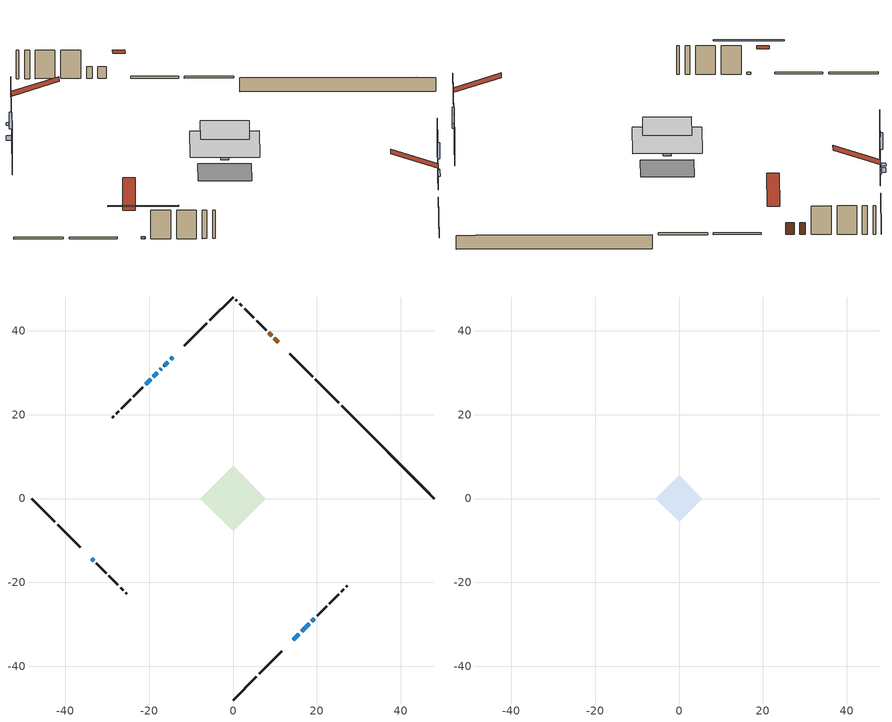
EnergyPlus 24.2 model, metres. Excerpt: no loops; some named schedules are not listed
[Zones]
conditioned space
 floor outside (Floor1 construction): -0.91,0 0,0.91 0.91,0 0,-0.91 z0.46
 floor adiabatic (AdiabaticFloorConstruction): -7.85,0 0,7.85 7.85,0 0,-7.85 z2.9
 floor foundation (Slab1 construction): -5.54,0.5 -0.5,5.54 5.54,-0.5 0.5,-5.54 z-1.95
 wall outside (RimJoist1 construction): 0,-48.04 5.6,-42.44 / -48.04,0 -42.44,-5.6 / 0,48.04 -5.6,42.44 / 25.23,22.81 19.63,28.41 z0.46:0.76
 wall outside (RimJoist2 construction): 6.25,-41.79 11.68,-36.36 / -41.79,-6.25 -36.36,-11.68 / -6.25,41.79 -11.68,36.36 / 18.97,29.07 13.55,34.5 z0.46:0.76
 wall outside (AdiabaticWallConstruction 1): 10.82,37.22 9.85,38.19 / 9.19,38.85 8.57,39.47 z0.46:2.49
 wall outside (AdiabaticWallConstruction): -14.41,33.63 -14.86,33.18 / -15.52,32.52 -16.45,31.59 z0.46:2.09; 14.41,-33.63 15.71,-32.34 z0.46:2.54; -33.63,-14.41 -33.21,-14.83 z0.46:0.8; 16.36,-31.68 18.16,-29.88 z0.46:1.63; -17.11,30.93 -17.4,30.64 / -19.61,28.43 -20.83,27.21 z0.46:2.24; -18.05,29.99 -18.96,29.08 z0.46:0.56; 18.81,-29.23 19.37,-28.67 z0.46:1.45
 wall outside (Wall1 construction): 20.03,-28.01 22.31,-25.73 / -32.55,-15.49 -30.27,-17.77 / -21.49,26.55 -23.77,24.27 / 7.91,40.13 5.63,42.41 z0.46:5.34
 wall outside (Wall2 construction): 22.97,-25.07 25.15,-22.89 / -29.61,-18.43 -27.43,-20.61 / -24.43,23.61 -26.62,21.42 / 4.98,43.06 2.79,45.25 z0.46:5.34
 wall outside (Wall3 construction): 25.81,-22.23 26.36,-21.68 / -26.77,-21.27 -26.22,-21.82 / -27.27,20.77 -27.82,20.22 / 2.13,45.91 1.58,46.46 z0.46:5.34
 wall outside (Wall4 construction): 27.02,-21.03 27.29,-20.76 / -25.57,-22.47 -25.3,-22.74 / -28.48,19.56 -28.75,19.29 / 0.93,47.11 0.66,47.38 z0.46:5.34
 wall foundation (FoundationWall1 construction): 25.88,22.16,-1.95 25.88,22.16,0.46 45.82,2.22,0.46 45.82,2.22,0.4 48.04,0,0.4 48.04,0,-1.95
 window (WindowConstruction): -14.41,33.63 -14.86,33.18 z0.46:2.08
 window (WindowConstruction 5): 14.41,-33.63 15.7,-32.34 z0.46:2.54
 window (WindowConstruction 8): -33.63,-14.41 -33.21,-14.83 z0.46:0.8
 window (WindowConstruction 1): -15.52,32.52 -16.45,31.59 z0.46:2.08
 window (WindowConstruction 2): 16.36,-31.68 18.16,-29.88 z0.46:1.63
 window (WindowConstruction 6): -17.11,30.93 -17.4,30.64 z0.46:2.24
 window (WindowConstruction 7): -18.05,29.99 -18.95,29.09 z0.46:0.56
 window (WindowConstruction 3): -19.61,28.43 -20.83,27.21 z0.46:2.24
 window (WindowConstruction 4): 18.82,-29.22 19.37,-28.67 z0.46:1.45
 door (Door): 10.82,37.22 9.85,38.19 z0.46:2.49
 door (Door 1): 9.19,38.85 8.57,39.47 z0.46:2.49
 ceiling adiabatic (AdiabaticFloorConstruction): 0,-7.85 7.85,0 0,7.85 -7.85,0 z2.9
attic - vented
 floor to conditioned space (Floor2 construction Reversed): -5.52,0 0,5.52 5.52,0 0,-5.52 z5.34
 roof outside (Roof1 construction): 13.75,-34.29,5.34 8.38,-28.91,7.87 6.97,-30.33,7.87 12.34,-35.7,5.34; -34.29,-13.75,5.34 -28.91,-8.38,7.87 -30.33,-6.97,7.87 -35.7,-12.34,5.34; -13.75,34.29,5.34 -8.38,28.91,7.87 -6.97,30.33,7.87 -12.34,35.7,5.34; 11.47,36.57,5.34 6.1,31.19,7.87 7.52,29.78,7.87 12.89,35.15,5.34
shading: -15.29,32.75 -13.98,34.06 -14.09,34.17 -15.4,32.86 z2.69; 16.03,-32.01 14.09,-33.95 14.3,-34.17 16.24,-32.22 z3; -29.41,-18.63 -37.43,-10.61 -37.72,-10.9 -29.7,-18.93 z6.18; -16.66,31.38 -15.31,32.73 -15.41,32.84 -16.77,31.48 z2.38; 18.26,-29.78 16.26,-31.78 16.47,-32 18.48,-29.99 z1.78; -17.61,30.43 -16.9,31.14 -17.54,31.79 -18.25,31.08 z2.54; -19.17,28.87 -17.84,30.2 -18.49,30.84 -19.81,29.52 z0.86; -22.7,25.34 -17.74,30.3 -18.04,30.59 -22.99,25.63 z4.88; 21.53,-26.51 16.66,-31.38 16.87,-31.59 21.74,-26.72 z4.5
[Building]
Building 1: Terrain=Suburbs
[Site:Location]
Montreal Mirabel Intl AP_QC: Latitude {deg}=45.68; Longitude {deg}=-74.03; Time Zone {hr}=-5; Elevation {m}=82; Keep Site Location Information=Yes
[Site:GroundTemperature:Shallow]
0.642858, -1.75623, -1.94836, -0.80987, 3.76054, 8.30966, 12.2535, 14.7518, 14.9641, 12.9321, 9.08883, 4.67926
[Site:WaterMainsTemperature]
Calculation Method=Schedule; Temperature Schedule=mains temperature schedule
[Material] Roughness=Rough; Thermal Absorptance=0.9
Name | Thickness {m} | Conductivity {W/m-K} | Density {kg/m3} | Specific Heat {J/kg-K} | Solar Absorptance | Visible Absorptance
asphalt or fiberglass shingles | 0.00635 | 0.162714 | 1121.4 | 1465.45 | 0.4 | 0.4
ceiling loosefill ins | 0.169333 | 0.0480833 | 16.02 | 1046.75 | 0.7 | 0.7
ceiling stud and cavity | 0.1397 | 0.130274 | 65.682 | 1177.47 | 0.7 | 0.7
concrete 4.0 in. | 0.1016 | 1.803125 | 2242.8 | 837.4 | 0.7 | 0.7
concrete 8.0 in. | 0.2032 | 1.803125 | 2242.8 | 837.4 | 0.7 | 0.7
door material | 0.04445 | 0.0451087 | 512.64 | 1214.23 | 0.7 | 0.7
door material 1 | 0.04445 | 0.188738 | 512.64 | 1214.23 | 0.7 | 0.7
exterior vertical ins | 0.0471996 | 0.029427 | 32.04 | 1214.23 | 0.7 | 0.7
floor covering | 0.0127 | 0.0433444 | 54.468 | 1339.84 | 0.6 | 0.6
floor rigid ins | 0.103632 | 0.029427 | 32.04 | 1214.23 | 0.7 | 0.7
floor rigid ins 1; wall rigid ins 1 | 0.512978 | 0.029427 | 32.04 | 1214.23 | 0.7 | 0.7
floor stud and cavity | 0.1397 | 0.155504 | 92.3553 | 1139.71 | 0.7 | 0.7
floor stud and cavity 1 | 0.1397 | 1.75129 | 37.0049 | 1207.88 | 0.7 | 0.7
furniture material conditioned space 1 | 0.1524 | 0.115458 | 640.8 | 1214.23 | 0.6 | 0.6
gypsum board | 0.0127 | 0.160291 | 801 | 837.4 | 0.6 | 0.6
gypsum board 1 | 0.0127 | 0.160291 | 801 | 837.4 | 0.7 | 0.7
osb sheathing 0.5 in. | 0.0127 | 0.115458 | 512.64 | 1214.23 | 0.7 | 0.7
osb sheathing 0.75 in. | 0.01905 | 0.115458 | 512.64 | 1214.23 | 0.7 | 0.7
osb sheathing 2.0 in. | 0.0508 | 0.115458 | 512.64 | 1214.23 | 0.7 | 0.7
rim joist rigid ins; wall rigid ins | 0.051816 | 0.029427 | 32.04 | 1214.23 | 0.7 | 0.7
rim joist stud and cavity | 0.0508 | 0.0451784 | 125.044 | 1163.47 | 0.6 | 0.6
rim joist stud and cavity 1 | 0.0508 | 0.0344445 | 125.044 | 1163.47 | 0.6 | 0.6
slab rigid ins | 0.0378081 | 0.029427 | 32.04 | 1214.23 | 0.7 | 0.7
wall stud and cavity | 0.1397 | 0.138704 | 139.0536 | 1170.24 | 0.7 | 0.7
wall stud and cavity 1 | 0.1397 | 0.137741 | 139.0536 | 1170.24 | 0.7 | 0.7
wall stud and cavity 2 | 0.1397 | 0.346467 | 139.0536 | 1170.24 | 0.7 | 0.7
wall stud and cavity 3 | 0.1397 | 0.0750599 | 139.0536 | 1170.24 | 0.7 | 0.7
wall stud and cavity 4 | 0.0889 | 0.380278 | 52.3479 | 1209.89 | 0.7 | 0.7
wall stud and cavity 5 | 0.0889 | 0.391764 | 83.0341 | 1211.67 | 0.7 | 0.7
wood siding | 0.0254 | 0.102417 | 544.68 | 1172.36 | 0.4 | 0.4
wood siding 1; wood siding 2; wood siding 3 | 0.0254 | 0.102417 | 544.68 | 1172.36 | 0.7 | 0.7
[WindowMaterial:SimpleGlazingSystem]
Name | U-Factor {W/m2-K} | Solar Heat Gain Coefficient
WindowMaterial | 2.01739 | 0.37
WindowMaterial 1 | 1.80504 | 0.42
WindowMaterial 2 | 1.87317 | 0.4
WindowMaterial 3 | 1.74542 | 0.43
WindowMaterial 4 | 2.027046 | 0.36
WindowMaterial 5 | 2.82821 | 0.59
WindowMaterial 6 | 5.65586 | 0.55
WindowMaterial 7 | 7.75161 | 0.36
WindowMaterial 8 | 5.760331 | 0.53
[Construction]
AdiabaticFloorConstruction: floor stud and cavity 1, floor rigid ins 1, osb sheathing 0.75 in., floor covering
AdiabaticWallConstruction: wood siding 2, wall rigid ins 1, wall stud and cavity 4, gypsum board
AdiabaticWallConstruction 1: wood siding 3, wall rigid ins 1, wall stud and cavity 4, gypsum board
Door: door material
Door 1: door material 1
Floor1 construction: floor stud and cavity, floor rigid ins, osb sheathing 0.75 in., floor covering
Floor2 construction Reversed: gypsum board, ceiling stud and cavity, ceiling loosefill ins
FoundationWall1 construction: concrete 8.0 in., gypsum board 1
furniture construction conditioned space 1: furniture material conditioned space 1
PartitionWallConstruction: gypsum board, wall stud and cavity 5, gypsum board
RimJoist1 construction: wood siding 1, osb sheathing 2.0 in., rim joist stud and cavity
RimJoist2 construction: wood siding 1, rim joist rigid ins, osb sheathing 2.0 in., rim joist stud and cavity 1
Roof1 construction: asphalt or fiberglass shingles
Slab1 construction: slab rigid ins, concrete 4.0 in.
Wall1 construction: wood siding, wall rigid ins, osb sheathing 0.5 in., wall stud and cavity, gypsum board
Wall2 construction: wood siding, wall rigid ins, osb sheathing 0.5 in., wall stud and cavity 1, gypsum board
Wall3 construction: wood siding, wall rigid ins, osb sheathing 0.5 in., wall stud and cavity 2, gypsum board
Wall4 construction: wood siding, osb sheathing 0.5 in., wall stud and cavity 3, gypsum board
WindowConstruction: WindowMaterial
WindowConstruction 1: WindowMaterial 1
WindowConstruction 2: WindowMaterial 2
WindowConstruction 3: WindowMaterial 3
WindowConstruction 4: WindowMaterial 4
WindowConstruction 5: WindowMaterial 5
WindowConstruction 6: WindowMaterial 6
WindowConstruction 7: WindowMaterial 7
WindowConstruction 8: WindowMaterial 8
[Zone] Multiplier=1; Part of Total Floor Area=Yes
Name | Volume {m3}
attic - vented | 25.0296
conditioned space | 503.6
[Space]
Name | Zone | Volume {m3}
attic - vented 1 | attic - vented | 25.0296
conditioned space 1 | conditioned space | 503.6
[ZoneInfiltration:EffectiveLeakageArea]
infil attic - vented 1: Zone or Space=attic - vented 1; Schedule=Always On Discrete; Effective Air Leakage Area {cm2}=2809.38; Stack Coefficient=0.000176143; Wind Coefficient=8.96711e-06
[ZoneMixing]
whole house fan mix: Zone or Space=attic - vented; Schedule=Always On Continuous; Design Flow Rate Calculation Method=Flow/Zone; Design Flow Rate {m3/s}=0; Source Zone or Space=conditioned space
[SurfaceProperty:ExposedFoundationPerimeter]
Slab1: Exposed Perimeter Calculation Method=TotalExposedPerimeter; Total Exposed Perimeter {m}=31.334
[InternalMass] Zone or ZoneList=conditioned space; Space or SpaceList=conditioned space 1
Name | Construction | Surface Area {m2}
furniture mass conditioned space 1 | furniture construction conditioned space 1 | 74.3681
partition wall mass | PartitionWallConstruction | 185.92
[Lights]
interior lighting: Zone or ZoneList or Space or SpaceList=conditioned space 1; Schedule=interior lighting schedule; Design Level Calculation Method=LightingLevel; Lighting Level {W}=343.2; Return Air Fraction=0; Fraction Radiant=0.6; Fraction Visible=0.2; Fraction Replaceable=1
[People]
occupants: Zone or ZoneList or Space or SpaceList=conditioned space 1; Number of People Schedule=occupants schedule; Number of People Calculation Method=People; Number of People=3; Fraction Radiant=0.314171; Sensible Heat Fraction=0.56303; Activity Level Schedule=occupants activity schedule; Carbon Dioxide Generation Rate {m3/s-W}=0; Enable ASHRAE 55 Comfort Warnings=No; Mean Radiant Temperature Calculation Type=EnclosureAveraged
[ElectricEquipment] Zone or ZoneList or Space or SpaceList=conditioned space 1; Design Level Calculation Method=EquipmentLevel
Name | Schedule | Design Level {W} | Fraction Latent | Fraction Radiant | Fraction Lost
clothes dryer | clothes dryer schedule | 140.772 | 0.015 | 0.081 | 0.85
clothes washer | clothes washer schedule | 32.1985 | 0.03 | 0.162 | 0.7
cooking range | cooking range schedule | 215.147 | 0.08 | 0.432 | 0.2
dishwasher | dishwasher schedule | 66.8632 | 0.3 | 0.18 | 0.4
fridge | fridge schedule | 72.9452 | 0 | 0.6 | 0
mech vent house fan | mech vent house fan schedule | 19.9167 | 0 | 0 | 0.5
mech vent house fan cfis | mech vent house fan cfis schedule | 0 | 0 | 0 | 0
mech vent range fan 0 | mech vent range fan 0 schedule | 57 | 0 | 0 | 1
misc plug loads | misc plug loads schedule | 494.7 | 0.045 | 0.513 | 0.1
whole house fan | Always On Discrete | 0 | 0 | 0 | 1
[OtherEquipment] Zone or ZoneList or Space or SpaceList=conditioned space 1; Design Level Calculation Method=EquipmentLevel
Name | Fuel Type | Schedule | Design Level {W} | Fraction Latent | Fraction Radiant | Fraction Lost
clothes dryer 1 | Electricity | clothes dryer schedule | 0 | 0.015 | 0.081 | 0.85
cooking range 1 | Electricity | cooking range schedule | 0 | 0.08 | 0.432 | 0.2
general water use latent | None | general water use schedule | 62.594 | 1 | 0 | 0
general water use sensible | None | general water use schedule | -61.6891 | 0 | 0.6 | 0
mech vent house fan latent load | None | Always On Discrete | 0 | 1 | 0 | 0
mech vent house fan sensible load | None | Always On Discrete | 0 | 0 | 0 | 0
water heater energy adjustment1 | Electricity | Always On Discrete | 0.01 | 0 | 0 | 1
[ZoneInfiltration:DesignFlowRate] Zone or ZoneList or Space or SpaceList=conditioned space 1; Schedule=Always On Discrete; Design Flow Rate Calculation Method=Flow/Zone; Design Flow Rate {m3/s}=0
infil flow; natural vent flow; whole house fan flow
[Foundation:Kiva]
Foundation Kiva 1: Initial Indoor Air Temperature {C}=18; Wall Height Above Grade {m}=0.460004; Wall Depth Below Slab {m}=0.2032; Custom Block Material Name 1=exterior vertical ins; Custom Block Depth 1 {m}=2.40999; Custom Block X Position 1 {m}=0.2159; Custom Block Z Position 1 {m}=0
[Foundation:Kiva:Settings]
Soil Conductivity {W/m-K}=0.849921; Soil Density {kg/m3}=1842.3; Soil Specific Heat {J/kg-K}=418.7; Ground Solar Absorptivity=0.9; Ground Thermal Absorptivity=0.9; Ground Surface Roughness {m}=0.03; Far-Field Width {m}=40; Deep-Ground Boundary Condition=ZeroFlux; Deep-Ground Depth {m}=40; Minimum Cell Dimension {m}=0.2; Maximum Cell Growth Coefficient=3; Simulation Timestep=Timestep
[Exterior:Lights]
exterior lighting: Schedule=exterior lighting schedule; Design Level {W}=75.6
[Schedule:Constant]
Name | Hourly Value
Always On Continuous; mech vent house fan schedule; mech vent house fan cfis schedule; Always On Discrete | 1
occupants activity schedule | 117.228
fridge schedule | 0
[Schedule:Week:Daily]
interior lighting schedule Week Rule - Jan1-Jan27: interior lighting schedule day, interior lighting schedule day, interior lighting schedule day, interior lighting schedule day, interior lighting schedule day, interior lighting schedule day, interior lighting schedule day, interior lighting schedule default day, interior lighting schedule default day, interior lighting schedule default day, interior lighting schedule default day, interior lighting schedule default day
interior lighting schedule Week Rule - Jan28-Feb3: interior lighting schedule day, interior lighting schedule day, interior lighting schedule day, interior lighting schedule day, interior lighting schedule day 1, interior lighting schedule day 1, interior lighting schedule day 1, interior lighting schedule default day, interior lighting schedule default day, interior lighting schedule default day, interior lighting schedule default day, interior lighting schedule default day
interior lighting schedule Week Rule - Feb4-Feb24: interior lighting schedule day 1, interior lighting schedule day 1, interior lighting schedule day 1, interior lighting schedule day 1, interior lighting schedule day 1, interior lighting schedule day 1, interior lighting schedule day 1, interior lighting schedule default day, interior lighting schedule default day, interior lighting schedule default day, interior lighting schedule default day, interior lighting schedule default day
interior lighting schedule Week Rule - Feb25-Mar3: interior lighting schedule day 1, interior lighting schedule day 1, interior lighting schedule day 1, interior lighting schedule day 1, interior lighting schedule day 2, interior lighting schedule day 2, interior lighting schedule day 2, interior lighting schedule default day, interior lighting schedule default day, interior lighting schedule default day, interior lighting schedule default day, interior lighting schedule default day
interior lighting schedule Week Rule - Mar4-Mar31: interior lighting schedule day 2, interior lighting schedule day 2, interior lighting schedule day 2, interior lighting schedule day 2, interior lighting schedule day 2, interior lighting schedule day 2, interior lighting schedule day 2, interior lighting schedule default day, interior lighting schedule default day, interior lighting schedule default day, interior lighting schedule default day, interior lighting schedule default day
interior lighting schedule Week Rule - Apr1-Apr28: interior lighting schedule day 3, interior lighting schedule day 3, interior lighting schedule day 3, interior lighting schedule day 3, interior lighting schedule day 3, interior lighting schedule day 3, interior lighting schedule day 3, interior lighting schedule default day, interior lighting schedule default day, interior lighting schedule default day, interior lighting schedule default day, interior lighting schedule default day
interior lighting schedule Week Rule - Apr29-May5: interior lighting schedule day 3, interior lighting schedule day 3, interior lighting schedule day 4, interior lighting schedule day 4, interior lighting schedule day 4, interior lighting schedule day 4, interior lighting schedule day 4, interior lighting schedule default day, interior lighting schedule default day, interior lighting schedule default day, interior lighting schedule default day, interior lighting schedule default day
interior lighting schedule Week Rule - May6-May26: interior lighting schedule day 4, interior lighting schedule day 4, interior lighting schedule day 4, interior lighting schedule day 4, interior lighting schedule day 4, interior lighting schedule day 4, interior lighting schedule day 4, interior lighting schedule default day, interior lighting schedule default day, interior lighting schedule default day, interior lighting schedule default day, interior lighting schedule default day
interior lighting schedule Week Rule - May27-Jun2: interior lighting schedule day 4, interior lighting schedule day 4, interior lighting schedule day 4, interior lighting schedule day 4, interior lighting schedule day 4, interior lighting schedule day 5, interior lighting schedule day 5, interior lighting schedule default day, interior lighting schedule default day, interior lighting schedule default day, interior lighting schedule default day, interior lighting schedule default day
interior lighting schedule Week Rule - Jun3-Jun30: interior lighting schedule day 5, interior lighting schedule day 5, interior lighting schedule day 5, interior lighting schedule day 5, interior lighting schedule day 5, interior lighting schedule day 5, interior lighting schedule day 5, interior lighting schedule default day, interior lighting schedule default day, interior lighting schedule default day, interior lighting schedule default day, interior lighting schedule default day
interior lighting schedule Week Rule - Jul1-Jul28: interior lighting schedule day 6, interior lighting schedule day 6, interior lighting schedule day 6, interior lighting schedule day 6, interior lighting schedule day 6, interior lighting schedule day 6, interior lighting schedule day 6, interior lighting schedule default day, interior lighting schedule default day, interior lighting schedule default day, interior lighting schedule default day, interior lighting schedule default day
interior lighting schedule Week Rule - Jul29-Aug4: interior lighting schedule day 6, interior lighting schedule day 6, interior lighting schedule day 6, interior lighting schedule day 7, interior lighting schedule day 7, interior lighting schedule day 7, interior lighting schedule day 7, interior lighting schedule default day, interior lighting schedule default day, interior lighting schedule default day, interior lighting schedule default day, interior lighting schedule default day
interior lighting schedule Week Rule - Aug5-Aug25: interior lighting schedule day 7, interior lighting schedule day 7, interior lighting schedule day 7, interior lighting schedule day 7, interior lighting schedule day 7, interior lighting schedule day 7, interior lighting schedule day 7, interior lighting schedule default day, interior lighting schedule default day, interior lighting schedule default day, interior lighting schedule default day, interior lighting schedule default day
interior lighting schedule Week Rule - Aug26-Sep1: interior lighting schedule day 7, interior lighting schedule day 7, interior lighting schedule day 7, interior lighting schedule day 7, interior lighting schedule day 7, interior lighting schedule day 7, interior lighting schedule day 8, interior lighting schedule default day, interior lighting schedule default day, interior lighting schedule default day, interior lighting schedule default day, interior lighting schedule default day
interior lighting schedule Week Rule - Sep2-Sep29: interior lighting schedule day 8, interior lighting schedule day 8, interior lighting schedule day 8, interior lighting schedule day 8, interior lighting schedule day 8, interior lighting schedule day 8, interior lighting schedule day 8, interior lighting schedule default day, interior lighting schedule default day, interior lighting schedule default day, interior lighting schedule default day, interior lighting schedule default day
interior lighting schedule Week Rule - Sep30-Oct6: interior lighting schedule day 8, interior lighting schedule day 9, interior lighting schedule day 9, interior lighting schedule day 9, interior lighting schedule day 9, interior lighting schedule day 9, interior lighting schedule day 9, interior lighting schedule default day, interior lighting schedule default day, interior lighting schedule default day, interior lighting schedule default day, interior lighting schedule default day
interior lighting schedule Week Rule - Oct7-Oct27: interior lighting schedule day 9, interior lighting schedule day 9, interior lighting schedule day 9, interior lighting schedule day 9, interior lighting schedule day 9, interior lighting schedule day 9, interior lighting schedule day 9, interior lighting schedule default day, interior lighting schedule default day, interior lighting schedule default day, interior lighting schedule default day, interior lighting schedule default day
interior lighting schedule Week Rule - Oct28-Nov3: interior lighting schedule day 9, interior lighting schedule day 9, interior lighting schedule day 9, interior lighting schedule day 9, interior lighting schedule day 10, interior lighting schedule day 10, interior lighting schedule day 10, interior lighting schedule default day, interior lighting schedule default day, interior lighting schedule default day, interior lighting schedule default day, interior lighting schedule default day
interior lighting schedule Week Rule - Nov4-Nov24: interior lighting schedule day 10, interior lighting schedule day 10, interior lighting schedule day 10, interior lighting schedule day 10, interior lighting schedule day 10, interior lighting schedule day 10, interior lighting schedule day 10, interior lighting schedule default day, interior lighting schedule default day, interior lighting schedule default day, interior lighting schedule default day, interior lighting schedule default day
interior lighting schedule Week Rule - Nov25-Dec1: interior lighting schedule day 10, interior lighting schedule day 10, interior lighting schedule day 10, interior lighting schedule day 10, interior lighting schedule day 10, interior lighting schedule day 10, interior lighting schedule day 11, interior lighting schedule default day, interior lighting schedule default day, interior lighting schedule default day, interior lighting schedule default day, interior lighting schedule default day
interior lighting schedule Week Rule - Dec2-Dec31: interior lighting schedule day 11, interior lighting schedule day 11, interior lighting schedule day 11, interior lighting schedule day 11, interior lighting schedule day 11, interior lighting schedule day 11, interior lighting schedule day 11, interior lighting schedule default day, interior lighting schedule default day, interior lighting schedule default day, interior lighting schedule default day, interior lighting schedule default day
occupants schedule Week Rule - Jan1-Dec31: occupants schedule day, occupants schedule day, occupants schedule day, occupants schedule day, occupants schedule day, occupants schedule day, occupants schedule day, occupants schedule default day, occupants schedule default day, occupants schedule default day, occupants schedule default day, occupants schedule default day
clothes dryer schedule Week Rule - Jan1-Dec31: clothes dryer schedule day, clothes dryer schedule day, clothes dryer schedule day, clothes dryer schedule day, clothes dryer schedule day, clothes dryer schedule day, clothes dryer schedule day, clothes dryer schedule default day, clothes dryer schedule default day, clothes dryer schedule default day, clothes dryer schedule default day, clothes dryer schedule default day
clothes washer schedule Week Rule - Jan1-Dec31: clothes washer schedule day, clothes washer schedule day, clothes washer schedule day, clothes washer schedule day, clothes washer schedule day, clothes washer schedule day, clothes washer schedule day, clothes washer schedule default day, clothes washer schedule default day, clothes washer schedule default day, clothes washer schedule default day, clothes washer schedule default day
cooking range schedule Week Rule - Jan1-Dec31: cooking range schedule day, cooking range schedule day, cooking range schedule day, cooking range schedule day, cooking range schedule day, cooking range schedule day, cooking range schedule day, cooking range schedule default day, cooking range schedule default day, cooking range schedule default day, cooking range schedule default day, cooking range schedule default day
dishwasher schedule Week Rule - Jan1-Dec31: dishwasher schedule day, dishwasher schedule day, dishwasher schedule day, dishwasher schedule day, dishwasher schedule day, dishwasher schedule day, dishwasher schedule day, dishwasher schedule default day, dishwasher schedule default day, dishwasher schedule default day, dishwasher schedule default day, dishwasher schedule default day
mech vent range fan 0 schedule Week Rule - Jan1-Dec31: mech vent range fan 0 schedule day, mech vent range fan 0 schedule day, mech vent range fan 0 schedule day, mech vent range fan 0 schedule day, mech vent range fan 0 schedule day, mech vent range fan 0 schedule day, mech vent range fan 0 schedule day, mech vent range fan 0 schedule default day, mech vent range fan 0 schedule default day, mech vent range fan 0 schedule default day, mech vent range fan 0 schedule default day, mech vent range fan 0 schedule default day
misc plug loads schedule Week Rule - Jan1-Dec31: misc plug loads schedule day, misc plug loads schedule day, misc plug loads schedule day, misc plug loads schedule day, misc plug loads schedule day, misc plug loads schedule day, misc plug loads schedule day, misc plug loads schedule default day, misc plug loads schedule default day, misc plug loads schedule default day, misc plug loads schedule default day, misc plug loads schedule default day
general water use schedule Week Rule - Jan1-Dec31: general water use schedule day, general water use schedule day, general water use schedule day, general water use schedule day, general water use schedule day, general water use schedule day, general water use schedule day, general water use schedule default day, general water use schedule default day, general water use schedule default day, general water use schedule default day, general water use schedule default day
exterior lighting schedule Week Rule - Jan1-Jan27: exterior lighting schedule day, exterior lighting schedule day, exterior lighting schedule day, exterior lighting schedule day, exterior lighting schedule day, exterior lighting schedule day, exterior lighting schedule day, exterior lighting schedule default day, exterior lighting schedule default day, exterior lighting schedule default day, exterior lighting schedule default day, exterior lighting schedule default day
exterior lighting schedule Week Rule - Jan28-Feb3: exterior lighting schedule day, exterior lighting schedule day, exterior lighting schedule day, exterior lighting schedule day, exterior lighting schedule day 1, exterior lighting schedule day 1, exterior lighting schedule day 1, exterior lighting schedule default day, exterior lighting schedule default day, exterior lighting schedule default day, exterior lighting schedule default day, exterior lighting schedule default day
exterior lighting schedule Week Rule - Feb4-Feb24: exterior lighting schedule day 1, exterior lighting schedule day 1, exterior lighting schedule day 1, exterior lighting schedule day 1, exterior lighting schedule day 1, exterior lighting schedule day 1, exterior lighting schedule day 1, exterior lighting schedule default day, exterior lighting schedule default day, exterior lighting schedule default day, exterior lighting schedule default day, exterior lighting schedule default day
exterior lighting schedule Week Rule - Feb25-Mar3: exterior lighting schedule day 1, exterior lighting schedule day 1, exterior lighting schedule day 1, exterior lighting schedule day 1, exterior lighting schedule day 2, exterior lighting schedule day 2, exterior lighting schedule day 2, exterior lighting schedule default day, exterior lighting schedule default day, exterior lighting schedule default day, exterior lighting schedule default day, exterior lighting schedule default day
exterior lighting schedule Week Rule - Mar4-Mar31: exterior lighting schedule day 2, exterior lighting schedule day 2, exterior lighting schedule day 2, exterior lighting schedule day 2, exterior lighting schedule day 2, exterior lighting schedule day 2, exterior lighting schedule day 2, exterior lighting schedule default day, exterior lighting schedule default day, exterior lighting schedule default day, exterior lighting schedule default day, exterior lighting schedule default day
exterior lighting schedule Week Rule - Apr1-Apr28: exterior lighting schedule day 3, exterior lighting schedule day 3, exterior lighting schedule day 3, exterior lighting schedule day 3, exterior lighting schedule day 3, exterior lighting schedule day 3, exterior lighting schedule day 3, exterior lighting schedule default day, exterior lighting schedule default day, exterior lighting schedule default day, exterior lighting schedule default day, exterior lighting schedule default day
exterior lighting schedule Week Rule - Apr29-May5: exterior lighting schedule day 3, exterior lighting schedule day 3, exterior lighting schedule day 4, exterior lighting schedule day 4, exterior lighting schedule day 4, exterior lighting schedule day 4, exterior lighting schedule day 4, exterior lighting schedule default day, exterior lighting schedule default day, exterior lighting schedule default day, exterior lighting schedule default day, exterior lighting schedule default day
exterior lighting schedule Week Rule - May6-May26: exterior lighting schedule day 4, exterior lighting schedule day 4, exterior lighting schedule day 4, exterior lighting schedule day 4, exterior lighting schedule day 4, exterior lighting schedule day 4, exterior lighting schedule day 4, exterior lighting schedule default day, exterior lighting schedule default day, exterior lighting schedule default day, exterior lighting schedule default day, exterior lighting schedule default day
exterior lighting schedule Week Rule - May27-Jun2: exterior lighting schedule day 4, exterior lighting schedule day 4, exterior lighting schedule day 4, exterior lighting schedule day 4, exterior lighting schedule day 4, exterior lighting schedule day 5, exterior lighting schedule day 5, exterior lighting schedule default day, exterior lighting schedule default day, exterior lighting schedule default day, exterior lighting schedule default day, exterior lighting schedule default day
exterior lighting schedule Week Rule - Jun3-Jun30: exterior lighting schedule day 5, exterior lighting schedule day 5, exterior lighting schedule day 5, exterior lighting schedule day 5, exterior lighting schedule day 5, exterior lighting schedule day 5, exterior lighting schedule day 5, exterior lighting schedule default day, exterior lighting schedule default day, exterior lighting schedule default day, exterior lighting schedule default day, exterior lighting schedule default day
exterior lighting schedule Week Rule - Jul1-Jul28: exterior lighting schedule day 6, exterior lighting schedule day 6, exterior lighting schedule day 6, exterior lighting schedule day 6, exterior lighting schedule day 6, exterior lighting schedule day 6, exterior lighting schedule day 6, exterior lighting schedule default day, exterior lighting schedule default day, exterior lighting schedule default day, exterior lighting schedule default day, exterior lighting schedule default day
exterior lighting schedule Week Rule - Jul29-Aug4: exterior lighting schedule day 6, exterior lighting schedule day 6, exterior lighting schedule day 6, exterior lighting schedule day 7, exterior lighting schedule day 7, exterior lighting schedule day 7, exterior lighting schedule day 7, exterior lighting schedule default day, exterior lighting schedule default day, exterior lighting schedule default day, exterior lighting schedule default day, exterior lighting schedule default day
exterior lighting schedule Week Rule - Aug5-Aug25: exterior lighting schedule day 7, exterior lighting schedule day 7, exterior lighting schedule day 7, exterior lighting schedule day 7, exterior lighting schedule day 7, exterior lighting schedule day 7, exterior lighting schedule day 7, exterior lighting schedule default day, exterior lighting schedule default day, exterior lighting schedule default day, exterior lighting schedule default day, exterior lighting schedule default day
exterior lighting schedule Week Rule - Aug26-Sep1: exterior lighting schedule day 7, exterior lighting schedule day 7, exterior lighting schedule day 7, exterior lighting schedule day 7, exterior lighting schedule day 7, exterior lighting schedule day 7, exterior lighting schedule day 8, exterior lighting schedule default day, exterior lighting schedule default day, exterior lighting schedule default day, exterior lighting schedule default day, exterior lighting schedule default day
exterior lighting schedule Week Rule - Sep2-Sep29: exterior lighting schedule day 8, exterior lighting schedule day 8, exterior lighting schedule day 8, exterior lighting schedule day 8, exterior lighting schedule day 8, exterior lighting schedule day 8, exterior lighting schedule day 8, exterior lighting schedule default day, exterior lighting schedule default day, exterior lighting schedule default day, exterior lighting schedule default day, exterior lighting schedule default day
exterior lighting schedule Week Rule - Sep30-Oct6: exterior lighting schedule day 8, exterior lighting schedule day 9, exterior lighting schedule day 9, exterior lighting schedule day 9, exterior lighting schedule day 9, exterior lighting schedule day 9, exterior lighting schedule day 9, exterior lighting schedule default day, exterior lighting schedule default day, exterior lighting schedule default day, exterior lighting schedule default day, exterior lighting schedule default day
exterior lighting schedule Week Rule - Oct7-Oct27: exterior lighting schedule day 9, exterior lighting schedule day 9, exterior lighting schedule day 9, exterior lighting schedule day 9, exterior lighting schedule day 9, exterior lighting schedule day 9, exterior lighting schedule day 9, exterior lighting schedule default day, exterior lighting schedule default day, exterior lighting schedule default day, exterior lighting schedule default day, exterior lighting schedule default day
[Schedule:Year]
interior lighting schedule: interior lighting schedule Week Rule - Jan1-Jan27, 1, 1, 1, 27, interior lighting schedule Week Rule - Jan28-Feb3, 1, 28, 2, 3, interior lighting schedule Week Rule - Feb4-Feb24, 2, 4, 2, 24, interior lighting schedule Week Rule - Feb25-Mar3, 2, 25, 3, 3, interior lighting schedule Week Rule - Mar4-Mar31, 3, 4, 3, 31, interior lighting schedule Week Rule - Apr1-Apr28, 4, 1, 4, 28, interior lighting schedule Week Rule - Apr29-May5, 4, 29, 5, 5, interior lighting schedule Week Rule - May6-May26, 5, 6, 5, 26, interior lighting schedule Week Rule - May27-Jun2, 5, 27, 6, 2, interior lighting schedule Week Rule - Jun3-Jun30, 6, 3, 6, 30, interior lighting schedule Week Rule - Jul1-Jul28, 7, 1, 7, 28, interior lighting schedule Week Rule - Jul29-Aug4, 7, 29, 8, 4, interior lighting schedule Week Rule - Aug5-Aug25, 8, 5, 8, 25, interior lighting schedule Week Rule - Aug26-Sep1, 8, 26, 9, 1, interior lighting schedule Week Rule - Sep2-Sep29, 9, 2, 9, 29, interior lighting schedule Week Rule - Sep30-Oct6, 9, 30, 10, 6, interior lighting schedule Week Rule - Oct7-Oct27, 10, 7, 10, 27, interior lighting schedule Week Rule - Oct28-Nov3, 10, 28, 11, 3, interior lighting schedule Week Rule - Nov4-Nov24, 11, 4, 11, 24, interior lighting schedule Week Rule - Nov25-Dec1, 11, 25, 12, 1, interior lighting schedule Week Rule - Dec2-Dec31, 12, 2, 12, 31
occupants schedule: occupants schedule Week Rule - Jan1-Dec31, 1, 1, 12, 31
clothes dryer schedule: clothes dryer schedule Week Rule - Jan1-Dec31, 1, 1, 12, 31
clothes washer schedule: clothes washer schedule Week Rule - Jan1-Dec31, 1, 1, 12, 31
cooking range schedule: cooking range schedule Week Rule - Jan1-Dec31, 1, 1, 12, 31
dishwasher schedule: dishwasher schedule Week Rule - Jan1-Dec31, 1, 1, 12, 31
mech vent range fan 0 schedule: mech vent range fan 0 schedule Week Rule - Jan1-Dec31, 1, 1, 12, 31
misc plug loads schedule: misc plug loads schedule Week Rule - Jan1-Dec31, 1, 1, 12, 31
general water use schedule: general water use schedule Week Rule - Jan1-Dec31, 1, 1, 12, 31
exterior lighting schedule: exterior lighting schedule Week Rule - Jan1-Jan27, 1, 1, 1, 27, exterior lighting schedule Week Rule - Jan28-Feb3, 1, 28, 2, 3, exterior lighting schedule Week Rule - Feb4-Feb24, 2, 4, 2, 24, exterior lighting schedule Week Rule - Feb25-Mar3, 2, 25, 3, 3, exterior lighting schedule Week Rule - Mar4-Mar31, 3, 4, 3, 31, exterior lighting schedule Week Rule - Apr1-Apr28, 4, 1, 4, 28, exterior lighting schedule Week Rule - Apr29-May5, 4, 29, 5, 5, exterior lighting schedule Week Rule - May6-May26, 5, 6, 5, 26, exterior lighting schedule Week Rule - May27-Jun2, 5, 27, 6, 2, exterior lighting schedule Week Rule - Jun3-Jun30, 6, 3, 6, 30, exterior lighting schedule Week Rule - Jul1-Jul28, 7, 1, 7, 28, exterior lighting schedule Week Rule - Jul29-Aug4, 7, 29, 8, 4, exterior lighting schedule Week Rule - Aug5-Aug25, 8, 5, 8, 25, exterior lighting schedule Week Rule - Aug26-Sep1, 8, 26, 9, 1, exterior lighting schedule Week Rule - Sep2-Sep29, 9, 2, 9, 29, exterior lighting schedule Week Rule - Sep30-Oct6, 9, 30, 10, 6, exterior lighting schedule Week Rule - Oct7-Oct27, 10, 7, 10, 27, exterior lighting schedule Week Rule - Oct28-Nov3, 10, 28, 11, 3, exterior lighting schedule Week Rule - Nov4-Nov24, 11, 4, 11, 24, exterior lighting schedule Week Rule - Nov25-Dec1, 11, 25, 12, 1, exterior lighting schedule Week Rule - Dec2-Dec31, 12, 2, 12, 31
[Schedule:Compact]
mains temperature schedule: Through: 01/01, For: AllDays, Until: 24:00, 5.61444, Through: 01/02, For: AllDays, Until: 24:00, 5.535, Through: 01/03, For: AllDays, Until: 24:00, 5.45667, Through: 01/04, For: AllDays, Until: 24:00, 5.37944, Through: 01/05, For: AllDays, Until: 24:00, 5.30333, Through: 01/06, For: AllDays, Until: 24:00, 5.22889, Through: 01/07, For: AllDays, Until: 24:00, 5.15611, Through: 01/08, For: AllDays, Until: 24:00, 5.08389, Through: 01/09, For: AllDays, Until: 24:00, 5.01333, Through: 01/10, For: AllDays, Until: 24:00, 4.94444, Through: 01/11, For: AllDays, Until: 24:00, 4.87667, Through: 01/12, For: AllDays, Until: 24:00, 4.81056, Through: 01/13, For: AllDays, Until: 24:00, 4.74556, Through: 01/14, For: AllDays, Until: 24:00, 4.68222, Through: 01/15, For: AllDays, Until: 24:00, 4.62056, Through: 01/16, For: AllDays, Until: 24:00, 4.56, Through: 01/17, For: AllDays, Until: 24:00, 4.50111, Through: 01/18, For: AllDays, Until: 24:00, 4.44389, Through: 01/19, For: AllDays, Until: 24:00, 4.38778, Through: 01/20, For: AllDays, Until: 24:00, 4.33389, Through: 01/21, For: AllDays, Until: 24:00, 4.28111, Through: 01/22, For: AllDays, Until: 24:00, 4.23, Through: 01/23, For: AllDays, Until: 24:00, 4.18056, Through: 01/24, For: AllDays, Until: 24:00, 4.13278, Through: 01/25, For: AllDays, Until: 24:00, 4.08667, Through: 01/26, For: AllDays, Until: 24:00, 4.04222, Through: 01/27, For: AllDays, Until: 24:00, 3.99944, Through: 01/28, For: AllDays, Until: 24:00, 3.95833, Through: 01/29, For: AllDays, Until: 24:00, 3.91889, Through: 01/30, For: AllDays, Until: 24:00, 3.88111, Through: 01/31, For: AllDays, Until: 24:00, 3.845, Through: 02/01, For: AllDays, Until: 24:00, 3.81056, Through: 02/02, For: AllDays, Until: 24:00, 3.77778, Through: 02/03, For: AllDays, Until: 24:00, 3.74722, Through: 02/04, For: AllDays, Until: 24:00, 3.71833, Through: 02/05, For: AllDays, Until: 24:00, 3.69056, Through: 02/06, For: AllDays, Until: 24:00, 3.66556, Through: 02/07, For: AllDays, Until: 24:00, 3.64167, Through: 02/08, For: AllDays, Until: 24:00, 3.61944, Through: 02/09, For: AllDays, Until: 24:00, 3.59944, Through: 02/10, For: AllDays, Until: 24:00, 3.58111, Through: 02/11, For: AllDays, Until: 24:00, 3.56444, Through: 02/12, For: AllDays, Until: 24:00, 3.55, Through: 02/13, For: AllDays, Until: 24:00, 3.53667, Through: 02/14, For: AllDays, Until: 24:00, 3.52556, Through: 02/15, For: AllDays, Until: 24:00, 3.51667, Through: 02/16, For: AllDays, Until: 24:00, 3.50889, Through: 02/17, For: AllDays, Until: 24:00, 3.50333, Through: 02/18, For: AllDays, Until: 24:00, 3.49944, Through: 02/19, For: AllDays, Until: 24:00, 3.49778, Through: 02/20, For: AllDays, Until: 24:00, 3.49778, Through: 02/21, For: AllDays, Until: 24:00, 3.49944, Through: 02/22, For: AllDays, Until: 24:00, 3.50278, Through: 02/23, For: AllDays, Until: 24:00, 3.50833, Through: 02/24, For: AllDays, Until: 24:00, 3.515, Through: 02/25, For: AllDays, Until: 24:00, 3.52444, Through: 02/26, For: AllDays, Until: 24:00, 3.535, Through: 02/27, For: AllDays, Until: 24:00, 3.54778, Through: 02/28, For: AllDays, Until: 24:00, 3.56222, Through: 03/01, For: AllDays, Until: 24:00, 3.57833, Through: 03/02, For: AllDays, Until: 24:00, 3.59667, Through: 03/03, For: AllDays, Until: 24:00, 3.61667, Through: 03/04, For: AllDays, Until: 24:00, 3.63833, Through: 03/05, For: AllDays, Until: 24:00, 3.66167, Through: 03/06, For: AllDays, Until: 24:00, 3.68667, Through: 03/07, For: AllDays, Until: 24:00, 3.71389, Through: 03/08, For: AllDays, Until: 24:00, 3.74278, Through: 03/09, For: AllDays, Until: 24:00, 3.77333, Through: 03/10, For: AllDays, Until: 24:00, 3.80556, Through: 03/11, For: AllDays, Until: 24:00, 3.83944, Through: 03/12, For: AllDays, Until: 24:00, 3.87556, Through: 03/13, For: AllDays, Until: 24:00, 3.91278, Through: 03/14, For: AllDays, Until: 24:00, 3.95222, Through: 03/15, For: AllDays, Until: 24:00, 3.99278, Through: 03/16, For: AllDays, Until: 24:00, 4.03556, Through: 03/17, For: AllDays, Until: 24:00, 4.08, Through: 03/18, For: AllDays, Until: 24:00, 4.12556, Through: 03/19, For: AllDays, Until: 24:00, 4.17333, Through: 03/20, For: AllDays, Until: 24:00, 4.22278, Through: 03/21, For: AllDays, Until: 24:00, 4.27333, Through: 03/22, For: AllDays, Until: 24:00, 4.32556, Through: 03/23, For: AllDays, Until: 24:00, 4.38, Through: 03/24, For: AllDays, Until: 24:00, 4.43556, Through: 03/25, For: AllDays, Until: 24:00, 4.49222, Through: 03/26, For: AllDays, Until: 24:00, 4.55111, Through: 03/27, For: AllDays, Until: 24:00, 4.61111, Through: 03/28, For: AllDays, Until: 24:00, 4.67278, Through: 03/29, For: AllDays, Until: 24:00, 4.73611, Through: 03/30, For: AllDays, Until: 24:00, 4.80056, Through: 03/31, For: AllDays, Until: 24:00, 4.86667, Through: 04/01, For: AllDays, Until: 24:00, 4.93444, Through: 04/02, For: AllDays, Until: 24:00, 5.00333, Through: 04/03, For: AllDays, Until: 24:00, 5.07333, Through: 04/04, For: AllDays, Until: 24:00, 5.145, Through: 04/05, For: AllDays, Until: 24:00, 5.21833, Through: 04/06, For: AllDays, Until: 24:00, 5.29222, Through: 04/07, For: AllDays, Until: 24:00, 5.36778, Through: 04/08, For: AllDays, Until: 24:00, 5.445, Through: 04/09, For: AllDays, Until: 24:00, 5.52333, Through: 04/10, For: AllDays, Until: 24:00, 5.60222, Through: 04/11, For: AllDays, Until: 24:00, 5.68278, Through: 04/12, For: AllDays, Until: 24:00, 5.765, Through: 04/13, For: AllDays, Until: 24:00, 5.84778, Through: 04/14, For: AllDays, Until: 24:00, 5.93167, Through: 04/15, For: AllDays, Until: 24:00, 6.01722, Through: 04/16, For: AllDays, Until: 24:00, 6.10333, Through: 04/17, For: AllDays, Until: 24:00, 6.19056, Through: 04/18, For: AllDays, Until: 24:00, 6.27889, Through: 04/19, For: AllDays, Until: 24:00, 6.36833, Through: 04/20, For: AllDays, Until: 24:00, 6.45833, Through: 04/21, For: AllDays, Until: 24:00, 6.55, Through: 04/22, For: AllDays, Until: 24:00, 6.64222, Through: 04/23, For: AllDays, Until: 24:00, 6.735, Through: 04/24, For: AllDays, Until: 24:00, 6.82944, Through: 04/25, For: AllDays, Until: 24:00, 6.92389, Through: 04/26, For: AllDays, Until: 24:00, 7.01944, Through: 04/27, For: AllDays, Until: 24:00, 7.11611, Through: 04/28, For: AllDays, Until: 24:00, 7.21333, Through: 04/29, For: AllDays, Until: 24:00, 7.31111, Through: 04/30, For: AllDays, Until: 24:00, 7.41, Through: 05/01, For: AllDays, Until: 24:00, 7.50944, Through: 05/02, For: AllDays, Until: 24:00, 7.60889, Through: 05/03, For: AllDays, Until: 24:00, 7.71, Through: 05/04, For: AllDays, Until: 24:00, 7.81111, Through: 05/05, For: AllDays, Until: 24:00, 7.91278, Through: 05/06, For: AllDays, Until: 24:00, 8.015, Through: 05/07, For: AllDays, Until: 24:00, 8.11778, Through: 05/08, For: AllDays, Until: 24:00, 8.22056, Through: 05/09, For: AllDays, Until: 24:00, 8.32444, Through: 05/10, For: AllDays, Until: 24:00, 8.42833, Through: 05/11, For: AllDays, Until: 24:00, 8.53278, Through: 05/12, For: AllDays, Until: 24:00, 8.63722, Through: 05/13, For: AllDays, Until: 24:00, 8.74222, Through: 05/14, For: AllDays, Until: 24:00, 8.84778, Through: 05/15, For: AllDays, Until: 24:00, 8.95333, Through: 05/16, For: AllDays, Until: 24:00, 9.05889, Through: 05/17, For: AllDays, Until: 24:00, 9.165, Through: 05/18, For: AllDays, Until: 24:00, 9.27111, Through: 05/19, For: AllDays, Until: 24:00, 9.37722, Through: 05/20, For: AllDays, Until: 24:00, 9.48389, Through: 05/21, For: AllDays, Until: 24:00, 9.59, Through: 05/22, For: AllDays, Until: 24:00, 9.69667, Through: 05/23, For: AllDays, Until: 24:00, 9.80278, Through: 05/24, For: AllDays, Until: 24:00, 9.90944, Through: 05/25, For: AllDays, Until: 24:00, 10.0156, Through: 05/26, For: AllDays, Until: 24:00, 10.1217, Through: 05/27, For: AllDays, Until: 24:00, 10.2278, Through: 05/28, For: AllDays, Until: 24:00, 10.3339, Through: 05/29, For: AllDays, Until: 24:00, 10.4394, Through: 05/30, For: AllDays, Until: 24:00, 10.545, Through: 05/31, For: AllDays, Until: 24:00, 10.65, Through: 06/01, For: AllDays, Until: 24:00, 10.755, Through: 06/02, For: AllDays, Until: 24:00, 10.86, Through: 06/03, For: AllDays, Until: 24:00, 10.9639, Through: 06/04, For: AllDays, Until: 24:00, 11.0678, Through: 06/05, For: AllDays, Until: 24:00, 11.1717, Through: 06/06, For: AllDays, Until: 24:00, 11.2744, Through: 06/07, For: AllDays, Until: 24:00, 11.3772, Through: 06/08, For: AllDays, Until: 24:00, 11.4789, Through: 06/09, For: AllDays, Until: 24:00, 11.5806, Through: 06/10, For: AllDays, Until: 24:00, 11.6817, Through: 06/11, For: AllDays, Until: 24:00, 11.7822, Through: 06/12, For: AllDays, Until: 24:00, 11.8817, Through: 06/13, For: AllDays, Until: 24:00, 11.9811, Through: 06/14, For: AllDays, Until: 24:00, 12.0794, Through: 06/15, For: AllDays, Until: 24:00, 12.1772, Through: 06/16, For: AllDays, Until: 24:00, 12.2739, Through: 06/17, For: AllDays, Until: 24:00, 12.37, Through: 06/18, For: AllDays, Until: 24:00, 12.4656, Through: 06/19, For: AllDays, Until: 24:00, 12.56, Through: 06/20, For: AllDays, Until: 24:00, 12.6539, Through: 06/21, For: AllDays, Until: 24:00, 12.7467, Through: 06/22, For: AllDays, Until: 24:00, 12.8389, Through: 06/23, For: AllDays, Until: 24:00, 12.93, Through: 06/24, For: AllDays, Until: 24:00, 13.02, Through: 06/25, For: AllDays, Until: 24:00, 13.1089, Through: 06/26, For: AllDays, Until: 24:00, 13.1972, Through: 06/27, For: AllDays, Until: 24:00, 13.2839, Through: 06/28, For: AllDays, Until: 24:00, 13.37, Through: 06/29, For: AllDays, Until: 24:00, 13.455, Through: 06/30, For: AllDays, Until: 24:00, 13.5383, Through: 07/01, For: AllDays, Until: 24:00, 13.6211, Through: 07/02, For: AllDays, Until: 24:00, 13.7028, Through: 07/03, For: AllDays, Until: 24:00, 13.7828, Through: 07/04, For: AllDays, Until: 24:00, 13.8617, Through: 07/05, For: AllDays, Until: 24:00, 13.9394, Through: 07/06, For: AllDays, Until: 24:00, 14.0161, Through: 07/07, For: AllDays, Until: 24:00, 14.0911, Through: 07/08, For: AllDays, Until: 24:00, 14.165, Through: 07/09, For: AllDays, Until: 24:00, 14.2378, Through: 07/10, For: AllDays, Until: 24:00, 14.3089, Through: 07/11, For: AllDays, Until: 24:00, 14.3789, Through: 07/12, For: AllDays, Until: 24:00, 14.4472, Through: 07/13, For: AllDays, Until: 24:00, 14.5144, Through: 07/14, For: AllDays, Until: 24:00, 14.58, Through: 07/15, For: AllDays, Until: 24:00, 14.6444, Through: 07/16, For: AllDays, Until: 24:00, 14.7072, Through: 07/17, For: AllDays, Until: 24:00, 14.7683, Through: 07/18, For: AllDays, Until: 24:00, 14.8278, Through: 07/19, For: AllDays, Until: 24:00, 14.8861, Through: 07/20, For: AllDays, Until: 24:00, 14.9428, Through: 07/21, For: AllDays, Until: 24:00, 14.9978, Through: 07/22, For: AllDays, Until: 24:00, 15.0517, Through: 07/23, For: AllDays, Until: 24:00, 15.1033, Through: 07/24, For: AllDays, Until: 24:00, 15.1539, Through: 07/25, For: AllDays, Until: 24:00, 15.2028, Through: 07/26, For: AllDays, Until: 24:00, 15.2494, Through: 07/27, For: AllDays, Until: 24:00, 15.295, Through: 07/28, For: AllDays, Until: 24:00, 15.3389, Through: 07/29, For: AllDays, Until: 24:00, 15.3811, Through: 07/30, For: AllDays, Until: 24:00, 15.4211, Through: 07/31, For: AllDays, Until: 24:00, 15.46, Through: 08/01, For: AllDays, Until: 24:00, 15.4972, Through: 08/02, For: AllDays, Until: 24:00, 15.5322, Through: 08/03, For: AllDays, Until: 24:00, 15.5656, Through: 08/04, For: AllDays, Until: 24:00, 15.5978, Through: 08/05, For: AllDays, Until: 24:00, 15.6278, Through: 08/06, For: AllDays, Until: 24:00, 15.6561, Through: 08/07, For: AllDays, Until: 24:00, 15.6822, Through: 08/08, For: AllDays, Until: 24:00, 15.7072, Through: 08/09, For: AllDays, Until: 24:00, 15.73, Through: 08/10, For: AllDays, Until: 24:00, 15.7511, Through: 08/11, For: AllDays, Until: 24:00, 15.7706, Through: 08/12, For: AllDays, Until: 24:00, 15.7883, Through: 08/13, For: AllDays, Until: 24:00, 15.8039, Through: 08/14, For: AllDays, Until: 24:00, 15.8178, Through: 08/15, For: AllDays, Until: 24:00, 15.83, Through: 08/16, For: AllDays, Until: 24:00, 15.84, Through: 08/17, For: AllDays, Until: 24:00, 15.8489, Through: 08/18, For: AllDays, Until: 24:00, 15.8556, Through: 08/19, For: AllDays, Until: 24:00, 15.86, Through: 08/20, For: AllDays, Until: 24:00, 15.8633, Through: 08/21, For: AllDays, Until: 24:00, 15.8644, Through: 08/22, For: AllDays, Until: 24:00, 15.8633, Through: 08/23, For: AllDays, Until: 24:00, 15.8611, Through: 08/24, For: AllDays, Until: 24:00, 15.8567, Through: 08/25, For: AllDays, Until: 24:00, 15.8506, Through: 08/26, For: AllDays, Until: 24:00, 15.8428, Through: 08/27, For: AllDays, Until: 24:00, 15.8328, Through: 08/28, For: AllDays, Until: 24:00, 15.8211, Through: 08/29, For: AllDays, Until: 24:00, 15.8078, Through: 08/30, For: AllDays, Until: 24:00, 15.7922, Through: 08/31, For: AllDays, Until: 24:00, 15.7756, Through: 09/01, For: AllDays, Until: 24:00, 15.7567, Through: 09/02, For: AllDays, Until: 24:00, 15.7356, Through: 09/03, For: AllDays, Until: 24:00, 15.7133, Through: 09/04, For: AllDays, Until: 24:00, 15.6889, Through: 09/05, For: AllDays, Until: 24:00, 15.6628, Through: 09/06, For: AllDays, Until: 24:00, 15.635, Through: 09/07, For: AllDays, Until: 24:00, 15.6056, Through: 09/08, For: AllDays, Until: 24:00, 15.5744, Through: 09/09, For: AllDays, Until: 24:00, 15.5411, Through: 09/10, For: AllDays, Until: 24:00, 15.5061, Through: 09/11, For: AllDays, Until: 24:00, 15.47, Through: 09/12, For: AllDays, Until: 24:00, 15.4317, Through: 09/13, For: AllDays, Until: 24:00, 15.3917, Through: 09/14, For: AllDays, Until: 24:00, 15.35, Through: 09/15, For: AllDays, Until: 24:00, 15.3067, Through: 09/16, For: AllDays, Until: 24:00, 15.2617, Through: 09/17, For: AllDays, Until: 24:00, 15.215, Through: 09/18, For: AllDays, Until: 24:00, 15.1667, Through: 09/19, For: AllDays, Until: 24:00, 15.1167, Through: 09/20, For: AllDays, Until: 24:00, 15.065, Through: 09/21, For: AllDays, Until: 24:00, 15.0122, Through: 09/22, For: AllDays, Until: 24:00, 14.9572, Through: 09/23, For: AllDays, Until: 24:00, 14.9011, Through: 09/24, For: AllDays, Until: 24:00, 14.8433, Through: 09/25, For: AllDays, Until: 24:00, 14.7839, Through: 09/26, For: AllDays, Until: 24:00, 14.7233, Through: 09/27, For: AllDays, Until: 24:00, 14.6606, Through: 09/28, For: AllDays, Until: 24:00, 14.5972, Through: 09/29, For: AllDays, Until: 24:00, 14.5317, Through: 09/30, For: AllDays, Until: 24:00, 14.465, Through: 10/01, For: AllDays, Until: 24:00, 14.3967, Through: 10/02, For: AllDays, Until: 24:00, 14.3272, Through: 10/03, For: AllDays, Until: 24:00, 14.2567, Through: 10/04, For: AllDays, Until: 24:00, 14.1844, Through: 10/05, For: AllDays, Until: 24:00, 14.1106, Through: 10/06, For: AllDays, Until: 24:00, 14.0356, Through: 10/07, For: AllDays, Until: 24:00, 13.9594, Through: 10/08, For: AllDays, Until: 24:00, 13.8822, Through: 10/09, For: AllDays, Until: 24:00, 13.8033, Through: 10/10, For: AllDays, Until: 24:00, 13.7233, Through: 10/11, For: AllDays, Until: 24:00, 13.6422, Through: 10/12, For: AllDays, Until: 24:00, 13.56, Through: 10/13, For: AllDays, Until: 24:00, 13.4767, Through: 10/14, For: AllDays, Until: 24:00, 13.3922, Through: 10/15, For: AllDays, Until: 24:00, 13.3067, Through: 10/16, For: AllDays, Until: 24:00, 13.22, Through: 10/17, For: AllDays, Until: 24:00, 13.1322, Through: 10/18, For: AllDays, Until: 24:00, 13.0433, Through: 10/19, For: AllDays, Until: 24:00, 12.9533, Through: 10/20, For: AllDays, Until: 24:00, 12.8628, Through: 10/21, For: AllDays, Until: 24:00, 12.7711, Through: 10/22, For: AllDays, Until: 24:00, 12.6783, Through: 10/23, For: AllDays, Until: 24:00, 12.585, Through: 10/24, For: AllDays, Until: 24:00, 12.4906, Through: 10/25, For: AllDays, Until: 24:00, 12.395, Through: 10/26, For: AllDays, Until: 24:00, 12.2994, Through: 10/27, For: AllDays, Until: 24:00, 12.2022, Through: 10/28, For: AllDays, Until: 24:00, 12.105, Through: 10/29, For: AllDays, Until: 24:00, 12.0067, Through: 10/30, For: AllDays, Until: 24:00, 11.9078, Through: 10/31, For: AllDays, Until: 24:00, 11.8083, Through: 11/01, For: AllDays, Until: 24:00, 11.7078, Through: 11/02, For: AllDays, Until: 24:00, 11.6072, Through: 11/03, For: AllDays, Until: 24:00, 11.5056, Through: 11/04, For: AllDays, Until: 24:00, 11.4039, Through: 11/05, For: AllDays, Until: 24:00, 11.3011, Through: 11/06, For: AllDays, Until: 24:00, 11.1983, Through: 11/07, For: AllDays, Until: 24:00, 11.095, Through: 11/08, For: AllDays, Until: 24:00, 10.9911, Through: 11/09, For: AllDays, Until: 24:00, 10.8872, Through: 11/10, For: AllDays, Until: 24:00, 10.7822, Through: 11/11, For: AllDays, Until: 24:00, 10.6778, Through: 11/12, For: AllDays, Until: 24:00, 10.5722, Through: 11/13, For: AllDays, Until: 24:00, 10.4672, Through: 11/14, For: AllDays, Until: 24:00, 10.3611, Through: 11/15, For: AllDays, Until: 24:00, 10.2556, Through: 11/16, For: AllDays, Until: 24:00, 10.1494, Through: 11/17, For: AllDays, Until: 24:00, 10.0433, Through: 11/18, For: AllDays, Until: 24:00, 9.93722, Through: 11/19, For: AllDays, Until: 24:00, 9.83056, Through: 11/20, For: AllDays, Until: 24:00, 9.72444, Through: 11/21, For: AllDays, Until: 24:00, 9.61778, Through: 11/22, For: AllDays, Until: 24:00, 9.51167, Through: 11/23, For: AllDays, Until: 24:00, 9.405, Through: 11/24, For: AllDays, Until: 24:00, 9.29889, Through: 11/25, For: AllDays, Until: 24:00, 9.19278, Through: 11/26, For: AllDays, Until: 24:00, 9.08667, Through: 11/27, For: AllDays, Until: 24:00, 8.98111, Through: 11/28, For: AllDays, Until: 24:00, 8.875, Through: 11/29, For: AllDays, Until: 24:00, 8.77, Through: 11/30, For: AllDays, Until: 24:00, 8.665, Through: 12/01, For: AllDays, Until: 24:00, 8.56, Through: 12/02, For: AllDays, Until: 24:00, 8.45556, Through: 12/03, For: AllDays, Until: 24:00, 8.35111, Through: 12/04, For: AllDays, Until: 24:00, 8.24778, Through: 12/05, For: AllDays, Until: 24:00, 8.14444, Through: 12/06, For: AllDays, Until: 24:00, 8.04167, Through: 12/07, For: AllDays, Until: 24:00, 7.93889, Through: 12/08, For: AllDays, Until: 24:00, 7.83722, Through: 12/09, For: AllDays, Until: 24:00, 7.73611, Through: 12/10, For: AllDays, Until: 24:00, 7.63556, Through: 12/11, For: AllDays, Until: 24:00, 7.535, Through: 12/12, For: AllDays, Until: 24:00, 7.43556, Through: 12/13, For: AllDays, Until: 24:00, 7.33667, Through: 12/14, For: AllDays, Until: 24:00, 7.23889, Through: 12/15, For: AllDays, Until: 24:00, 7.14167, Through: 12/16, For: AllDays, Until: 24:00, 7.045, Through: 12/17, For: AllDays, Until: 24:00, 6.94889, Through: 12/18, For: AllDays, Until: 24:00, 6.85389, Through: 12/19, For: AllDays, Until: 24:00, 6.75944, Through: 12/20, For: AllDays, Until: 24:00, 6.66611, Through: 12/21, For: AllDays, Until: 24:00, 6.57389, Through: 12/22, For: AllDays, Until: 24:00, 6.48222, Through: 12/23, For: AllDays, Until: 24:00, 6.39167, Through: 12/24, For: AllDays, Until: 24:00, 6.30222, Through: 12/25, For: AllDays, Until: 24:00, 6.21333, Through: 12/26, For: AllDays, Until: 24:00, 6.12611, Through: 12/27, For: AllDays, Until: 24:00, 6.03944, Through: 12/28, For: AllDays, Until: 24:00, 5.95389, Through: 12/29, For: AllDays, Until: 24:00, 5.86944, Through: 12/30, For: AllDays, Until: 24:00, 5.78611, Through: 12/31, For: AllDays, Until: 24:00, 5.70444
